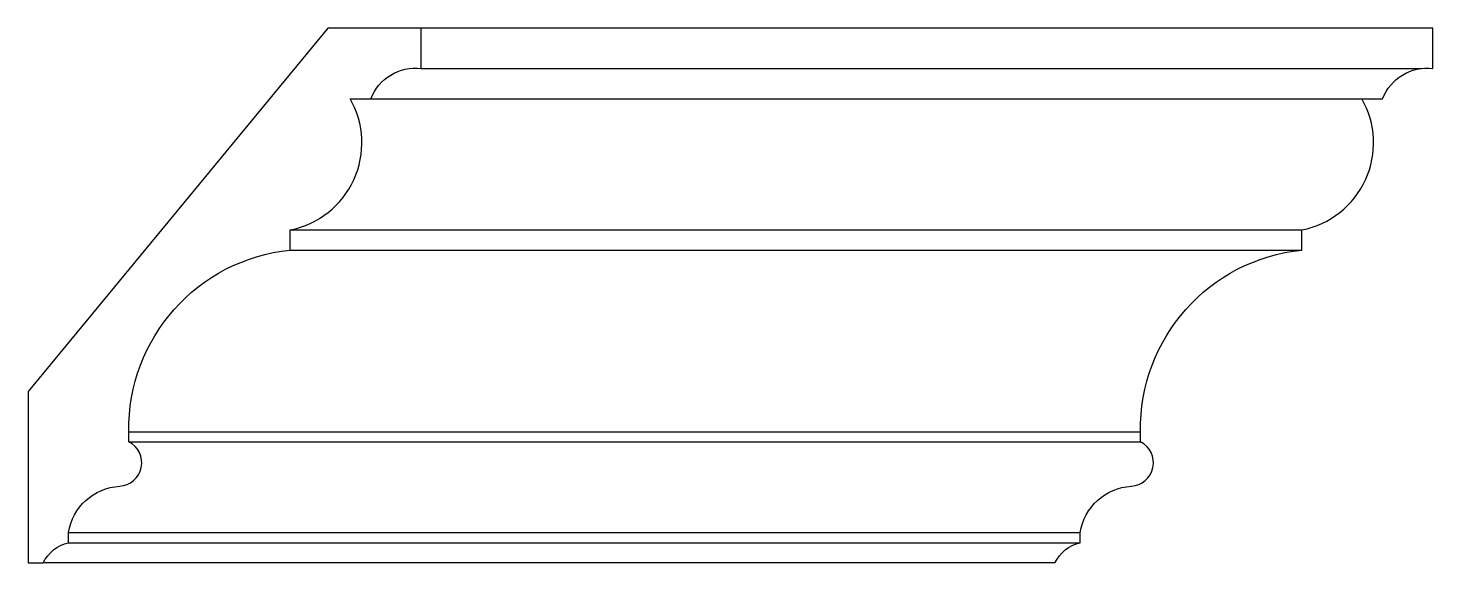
# Model space of a CAD drawing. Extents: x 17 to 296, y 42 to 148.
import ezdxf

# ---------------------------------------------------------------- set-up
doc = ezdxf.new("R2010")
doc.units = 0
doc.header["$LTSCALE"] = 10
doc.header["$MEASUREMENT"] = 0
doc.layers.add('4', color=4, linetype='CONTINUOUS')
doc.layers.add('7', color=7, linetype='CONTINUOUS')

msp = doc.modelspace()

# ---------------------------------------------------------------- linework, layer by layer
at = {"layer": '4'}
for p, q in [((295.74, 147.53), (95.01, 147.53)), ((220.76, 41.53), (20.03, 41.53))]:
    msp.add_line(p, q, dxfattribs=at)
msp.add_lwpolyline([(17.01, 75.53), (17.01, 41.53), (20.03, 41.53, -0.229668), (25.01, 45.53), (25.01, 47.53, -0.350454), (35.18, 56.73, 0.766996), (37.01, 65.53), (37.01, 67.53, -0.389778), (69.01, 103.53), (69.01, 107.53, 0.514356), (80.9, 133.53), (85.01, 133.53, -0.341137), (95.01, 139.53), (95.01, 147.53), (76.45, 147.53)], format="xyb", close=True, dxfattribs=at)
msp.add_lwpolyline([(220.76, 41.53, -0.229668), (225.74, 45.53), (225.74, 47.53, -0.350454), (235.91, 56.73, 0.766996), (237.74, 65.53), (237.74, 67.53, -0.389778), (269.74, 103.53), (269.74, 107.53, 0.514356), (281.63, 133.53), (285.74, 133.53, -0.341137), (295.74, 139.53), (295.74, 147.53)], format="xyb", dxfattribs=at)
at = {"layer": '7'}
for p, q in [((95.01, 139.53), (293.51, 139.53)), ((85.01, 133.53), (281.63, 133.53)), ((69.01, 107.53), (269.74, 107.53)), ((69.01, 103.53), (269.74, 103.53)), ((37.01, 67.53), (237.74, 67.53)), ((37.01, 65.53), (237.74, 65.53)), ((25.01, 47.53), (225.74, 47.53)), ((25.01, 45.53), (225.74, 45.53))]:
    msp.add_line(p, q, dxfattribs=at)

doc.saveas('drawing.dxf')
